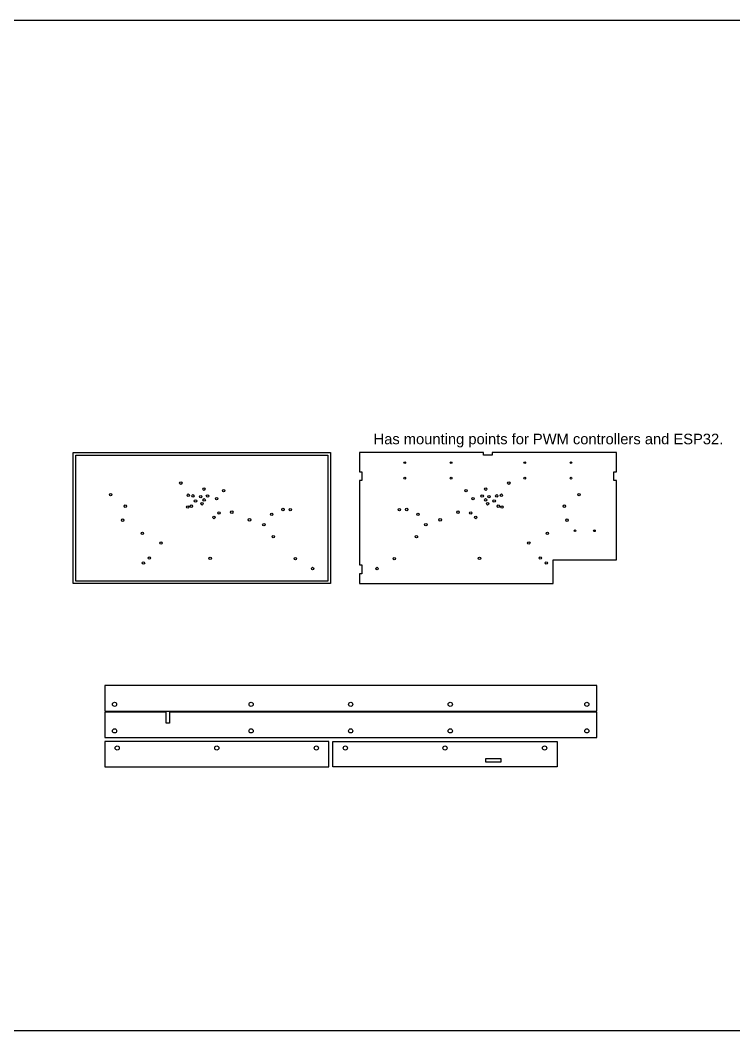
# Model space of a CAD drawing. Header units: inches. Extents: x 209 to 326, y 152 to 200.
# Drawn here: x 269.64 to 303.55, y 151.75 to 199.75 of the extents above; entities that cross this region are included whole.
import ezdxf

# ---------------------------------------------------------------- set-up
doc = ezdxf.new("R2010")
doc.units = ezdxf.units.IN
doc.header["$MEASUREMENT"] = 0
doc.layers.add('DEFAULT_LAYER', color=1, linetype='Continuous')
doc.styles.get("Standard").update_dxf_attribs({"font": 'arial.ttf'})
picture_1 = doc.add_image_def('image1.png', size_in_pixel=(1492, 745))

msp = doc.modelspace()

# ---------------------------------------------------------------- linework, layer by layer
at = {"color": 1}
msp.add_line((291.746, 164.634), (291.746, 164.634), dxfattribs=at)
at = {"color": 6, "linetype": 'ByBlock'}
for points in [[(208.793, 199.753), (325.986, 199.753), (325.986, 151.746), (208.793, 151.746)], [(272.291, 179.086), (284.254, 179.086), (284.254, 173.112), (272.291, 173.112)]]:
    msp.add_lwpolyline(points, close=True, dxfattribs=at)
at = {"color": 4, "linetype": 'ByBlock'}
msp.add_lwpolyline([(284.379, 172.987), (272.166, 172.987), (272.166, 179.211), (284.379, 179.211)], close=True, dxfattribs=at)
at = {"color": 4}
msp.add_lwpolyline([(272.166, 179.211), (284.379, 179.211), (284.379, 172.987), (272.166, 172.987)], close=True, dxfattribs=at)
at = {"color": 1}
msp.add_lwpolyline([(297.97, 174.112), (297.97, 177.881), (297.845, 177.881), (297.845, 178.299), (297.97, 178.299), (297.97, 179.211), (292.073, 179.211), (292.073, 179.086), (291.655, 179.086), (291.655, 179.211), (285.757, 179.211), (285.757, 178.299), (285.882, 178.299), (285.882, 177.881), (285.757, 177.881), (285.757, 173.874), (285.882, 173.874), (285.882, 173.456), (285.757, 173.456), (285.757, 172.987), (294.97, 172.987), (294.97, 174.112), (297.97, 174.112)], dxfattribs=at)
for points in [[(273.659, 168.149), (273.659, 166.937), (297.034, 166.937), (297.034, 168.149)], [(276.744, 166.887), (276.744, 166.367), (276.584, 166.367), (276.584, 166.887), (273.659, 166.887), (273.659, 165.675), (297.034, 165.675), (297.034, 166.887)], [(273.659, 165.496), (273.659, 164.284), (284.309, 164.284), (284.309, 165.496)], [(284.501, 164.284), (284.501, 165.496), (295.151, 165.496), (295.151, 164.284)], [(291.746, 164.666), (291.746, 164.521), (292.496, 164.521), (292.496, 164.666)]]:
    msp.add_lwpolyline(points, close=True, dxfattribs=at)
for centre, radius in [((287.914, 178.736), 0.0425), ((290.114, 178.736), 0.0425), ((293.614, 178.736), 0.0425), ((295.814, 178.736), 0.0425), ((287.914, 177.998), 0.0425), ((290.114, 177.998), 0.0425), ((293.614, 177.998), 0.0425), ((295.814, 177.998), 0.0425), ((296.004, 175.502), 0.0425), ((296.926, 175.502), 0.0425), ((274.127, 167.255), 0.1), ((280.616, 167.255), 0.1), ((285.346, 167.255), 0.1), ((290.076, 167.255), 0.1), ((296.565, 167.255), 0.1), ((274.127, 165.993), 0.1), ((280.616, 165.993), 0.1), ((285.346, 165.993), 0.1), ((290.076, 165.993), 0.1), ((296.565, 165.993), 0.1), ((274.252, 165.177), 0.1), ((278.984, 165.177), 0.1), ((283.715, 165.177), 0.1), ((285.094, 165.177), 0.1), ((289.826, 165.177), 0.1), ((294.557, 165.177), 0.1)]:
    msp.add_circle(centre, radius, dxfattribs=at)
at = {"color": 1, "linetype": 'ByBlock'}
for centre in [(277.277, 177.763), (292.859, 177.763), (273.941, 177.216), (277.63, 177.188), (277.853, 177.157), (278.221, 177.115), (278.374, 177.477), (278.545, 177.146), (279.307, 177.4), (290.829, 177.4), (291.591, 177.146), (291.762, 177.477), (291.916, 177.115), (292.283, 177.157), (292.506, 177.188), (296.196, 177.216), (274.636, 176.669), (277.602, 176.625), (277.777, 176.669), (277.974, 176.917), (278.285, 176.781), (278.382, 176.967), (278.974, 177.023), (291.162, 177.023), (291.754, 176.967), (291.852, 176.781), (292.162, 176.917), (292.359, 176.669), (292.534, 176.625), (295.501, 176.669), (278.849, 176.131), (279.09, 176.348), (279.697, 176.383), (281.596, 176.277), (282.126, 176.509), (282.477, 176.505), (287.66, 176.505), (288.01, 176.509), (288.541, 176.277), (290.439, 176.383), (291.046, 176.348), (291.287, 176.131), (274.512, 176.002), (280.538, 176.018), (281.221, 175.791), (288.916, 175.791), (289.598, 176.018), (295.624, 176.002), (275.447, 175.38), (281.666, 175.221), (288.47, 175.221), (294.689, 175.38), (276.33, 174.917), (293.807, 174.917), (275.5, 173.972), (275.783, 174.203), (278.669, 174.193), (282.721, 174.169), (287.415, 174.169), (291.467, 174.193), (294.353, 174.203), (294.637, 173.972), (283.538, 173.705), (286.598, 173.705)]:
    msp.add_circle(centre, 0.058, dxfattribs=at)

# ---------------------------------------------------------------- texts
at = {"layer": 'DEFAULT_LAYER', "color": 3, "linetype": 'Continuous', "insert": (286.433, 180.11), "char_height": 0.5, "attachment_point": 1}
msp.add_mtext_dynamic_manual_height_columns('Has mounting points for PWM controllers and ESP32.', width=259.63072, gutter_width=1, heights=[10.846], dxfattribs=at)

# ---------------------------------------------------------------- pictures from other files: only their frames are drawn
at = {"color": 1}
image = msp.add_image(picture_1, insert=(272.291, 173.112), size_in_units=(11.964, 5.974), dxfattribs=at)
image.dxf.flags = 7

doc.saveas('drawing.dxf')
